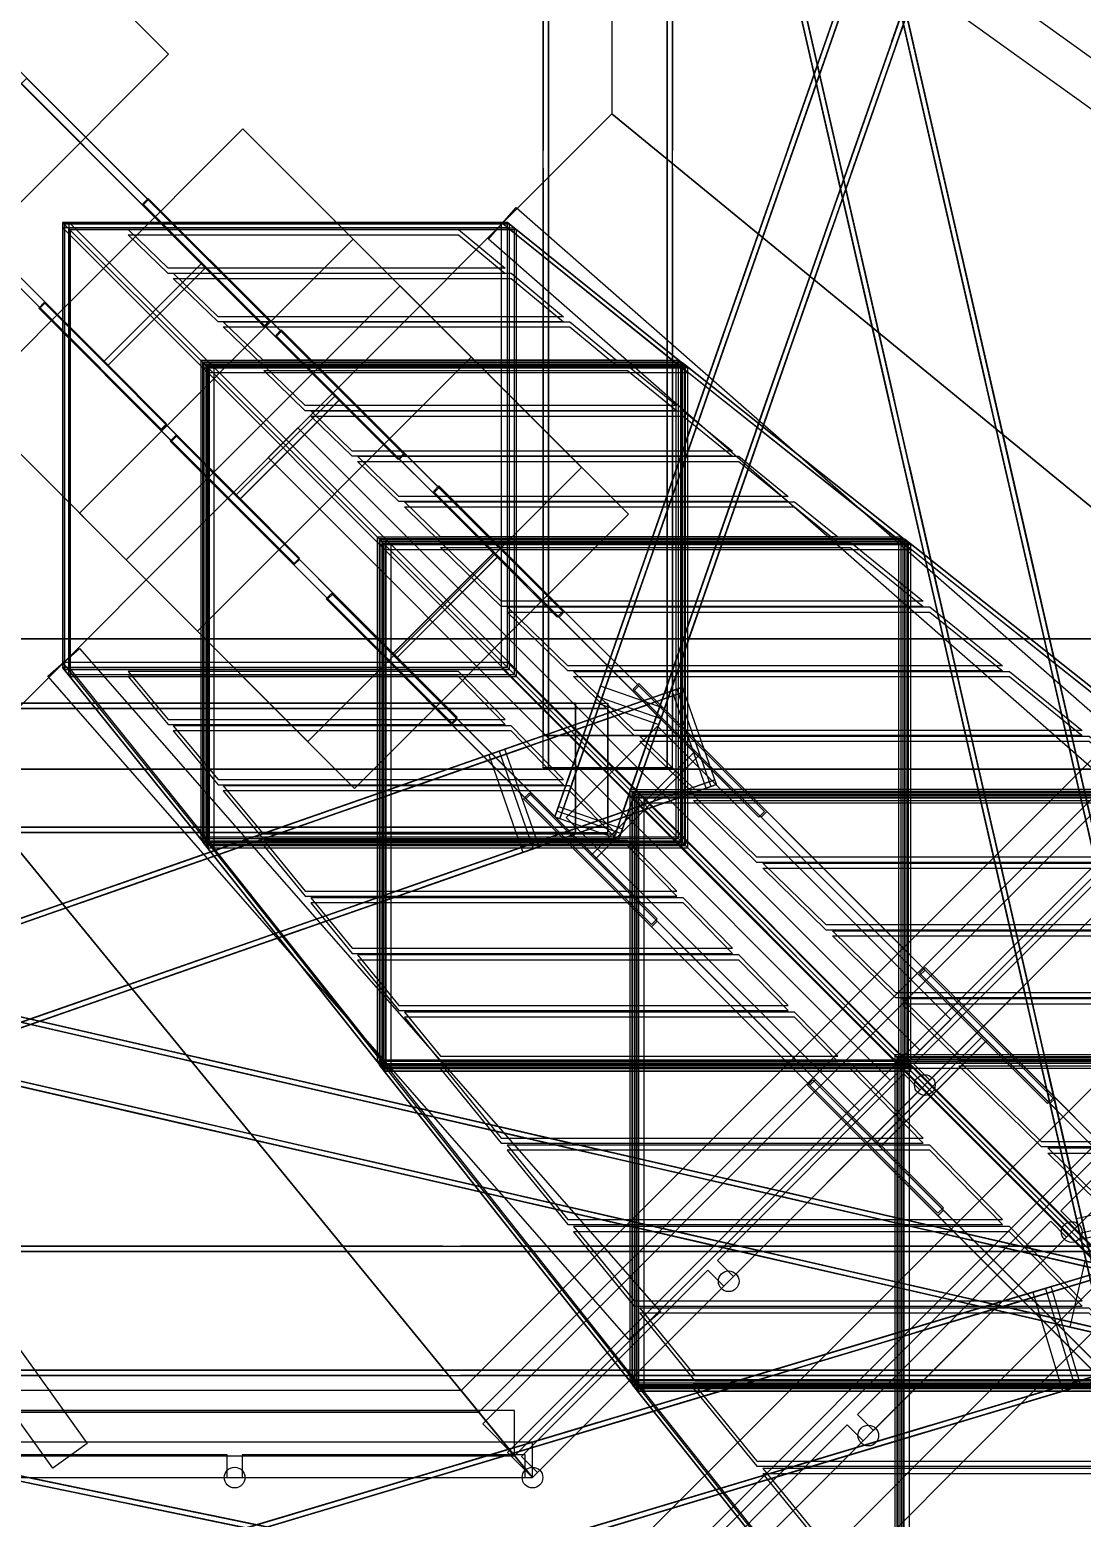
# Model space of a CAD drawing. Header units: millimetres. Extents: x -52000 to 48850, y -48850 to 51750.
# Drawn here: x 9513 to 12772, y -13626 to -9019 of the extents above; entities that cross this region are included whole.
import ezdxf

# ---------------------------------------------------------------- set-up
doc = ezdxf.new("R2010")
doc.units = ezdxf.units.MM
doc.layers.add('D-STR-DECK', color=7, linetype='Continuous', lineweight=25)
doc.layers.add('D-STR-STRC', color=7, linetype='Continuous', lineweight=25)

msp = doc.modelspace()

# ---------------------------------------------------------------- linework, layer by layer
at = {"layer": 'D-STR-DECK'}
for points in [[(-11480, -14000), (11480, -14000), (14000, -11480), (14000, 11480), (11480, 14000), (-11480, 14000), (-14000, 11480), (-14000, -11480)], [(9300, -11307.8), (13790, -11307.8), (13790, 11307.8), (9300, 11307.8)], [(13432.5, -11014.6), (13432.5, 11014.6), (11315.7, 9278.9), (11315.7, -9278.9)], [(9300, -10904), (13297.5, -10904), (13297.5, 10904), (9300, 10904)], [(11353.6, -8066.2), (13470.4, -9585), (13394.6, -9690.6), (11277.8, -8171.8)], [(11014.6, -13432.5), (13432.5, -11014.6), (11315.7, -9278.9), (9278.9, -11315.7)], [(11019, -9569.4), (13072.4, -11368.7), (12986.7, -11466.5), (10933.4, -9667.2)], [(10343.2, -10251.3), (12269.5, -12177.6), (12177.6, -12269.5), (10251.3, -10343.2)], [(11014.6, -13432.5), (13432.5, -11014.6), (13231, -10849.4), (10849.4, -13231)], [(-10904, -13297.5), (10904, -13297.5), (13297.5, -10904), (-13297.5, -10904)], [(11070, -13500), (13500, -11070), (13297.5, -10904), (10904, -13297.5)], [(11070, -13500), (13500, -11070), (13297.5, -10904), (10904, -13297.5)], [(11014.6, -13432.5), (13432.5, -11014.6), (13333.5, -10915.7), (10915.7, -13333.5)], [(9667.2, -10933.4), (11466.5, -12986.7), (11368.7, -13072.4), (9569.4, -11019)], [(11070, -13500), (13500, -11070), (13422.2, -10992.2), (10992.2, -13422.2)], [(11070, -13500), (13500, -11070), (13422.2, -10992.2), (10992.2, -13422.2)], [(11457.1, -11174.3), (12365, -12082.2), (12082.2, -12365), (11174.3, -11457.1)], [(8171.8, -11277.8), (9690.6, -13394.6), (9585, -13470.4), (8066.2, -11353.6)], [(-11307.8, -13790), (11307.8, -13790), (13790, -11307.8), (-13790, -11307.8)], [(-11014.6, -13432.5), (11014.6, -13432.5), (9278.9, -11315.7), (-9278.9, -11315.7)], [(11480, -14000), (14000, -11480), (13790, -11307.8), (11307.8, -13790)], [(11480, -14000), (14000, -11480), (13901, -11381), (11381, -13901)], [(11480, -14000), (14000, -11480), (13922.2, -11402.2), (11402.2, -13922.2)], [(11480, -14000), (14000, -11480), (13922.2, -11402.2), (11402.2, -13922.2)], [(11583.8, -14134.1), (14134.1, -11583.8), (14201.9, -11651.7), (11651.7, -14201.9)], [(12300.2, -12269.8), (12877.3, -11692.7), (12827.8, -11643.2), (12250.7, -12220.3)], [(12755.8, -12724.2), (13354.2, -12125.8), (13304.8, -12076.3), (12706.3, -12674.8)], [(11692.7, -12877.3), (12269.8, -12300.2), (12220.3, -12250.7), (11643.2, -12827.8)], [(12125.8, -13354.2), (12724.2, -12755.8), (12674.8, -12706.3), (12076.3, -13304.8)], [(11085.2, -13484.8), (11662.3, -12907.7), (11612.8, -12858.2), (11035.7, -13435.3)], [(-11014.6, -13432.5), (11014.6, -13432.5), (10849.4, -13231), (-10849.4, -13231)], [(-11070, -13500), (11070, -13500), (10904, -13297.5), (-10904, -13297.5)], [(-11070, -13500), (11070, -13500), (10904, -13297.5), (-10904, -13297.5)], [(-11014.6, -13432.5), (11014.6, -13432.5), (11014.6, -13292.5), (-11014.6, -13292.5)], [(11495.8, -13984.2), (12094.2, -13385.8), (12044.8, -13336.3), (11446.3, -13934.8)], [(-11070, -13500), (11070, -13500), (11070, -13390), (-11070, -13390)], [(-11070, -13500), (11070, -13500), (11070, -13390), (-11070, -13390)], [(9248.1, -13500), (10124.4, -13500), (10124.4, -13430), (9248.1, -13430)], [(10170.6, -13500), (11046.9, -13500), (11046.9, -13430), (10170.6, -13430)]]:
    msp.add_lwpolyline(points, close=True, dxfattribs=at)
for centre in [(12285, -12285), (12740, -12740), (11677.5, -12892.5), (12110, -13370), (10147.5, -13500), (11070, -13500)]:
    msp.add_circle(centre, 32, dxfattribs=at)
at = {"layer": 'D-STR-STRC'}
for points in [[(11103.4, -11303.4), (11103.4, 11303.4)], [(11503.4, -11303.4), (11503.4, 11303.4)], [(13076.9, -12673.4), (11396.4, -5341.2)], [(13080.8, -12690.6), (11400.3, -5358.4)], [(12765, -12744.9), (11084.5, -5412.7)], [(12768.9, -12762.1), (11088.4, -5429.9)], [(13198.9, -13205.8), (11518.4, -5873.6)], [(13202.9, -13222.9), (11522.4, -5890.7)], [(12887, -13277.3), (11206.5, -5945)], [(12890.9, -13294.4), (11210.4, -5962.2)], [(12943.7, -6288.8), (11263.2, -11100.3)], [(12949.9, -6271), (11269.4, -11082.5)], [(13148.1, -6340.3), (11467.6, -11151.8)], [(13141.9, -6358), (11461.4, -11169.5)], [(12825.9, -6625.9), (11145.4, -11437.4)], [(12819.7, -6643.6), (11139.2, -11455.1)], [(13018, -6712.9), (11337.5, -11524.3)], [(13024.2, -6695.1), (11343.7, -11506.6)], [(10064.5, -10064.5), (9614.9, -9614.9)], [(9620.8, -9620.8), (9615.6, -9615.6)], [(10084.5, -10064.5), (9634.9, -9614.9)], [(11531.2, -10064.5), (10973, -9614.9)], [(10998.7, -9620.8), (10992.3, -9615.6)], [(11551.2, -10064.5), (10993, -9614.9)], [(9638.2, -9638.2), (9633, -9633)], [(11020.3, -9638.2), (11013.9, -9633)], [(10047.8, -10047.8), (10042.6, -10042.6)], [(11528.9, -10047.8), (11522.4, -10042.6)], [(10612.2, -10612.2), (10049.6, -10049.6)], [(10055.7, -10055.7), (10050.3, -10050.3)], [(10065.2, -10065.2), (10060, -10060)], [(10632.2, -10612.2), (10069.6, -10049.6)], [(12221.9, -10612.2), (11514.2, -10049.6)], [(11540.3, -10055.7), (11533.5, -10050.3)], [(12241.9, -10612.2), (11534.2, -10049.6)], [(11550.5, -10065.2), (11544, -10060)], [(10594.7, -10594.7), (10589.3, -10589.3)], [(12218.3, -10594.7), (12211.4, -10589.3)], [(11396.2, -11396.2), (10596.4, -10596.4)], [(10602.9, -10602.9), (10597.1, -10597.1)], [(10612.9, -10612.9), (10607.5, -10607.5)], [(11416.2, -11396.2), (10616.4, -10596.4)], [(13212.4, -11396.2), (12203.8, -10596.4)], [(12230.4, -10602.9), (12223, -10597.1)], [(13232.4, -11396.2), (12223.8, -10596.4)], [(12241.2, -10612.9), (12234.3, -10607.5)], [(10064.5, -11551.2), (9614.9, -10993)], [(9620.8, -10998.7), (9615.6, -10992.3)], [(10084.5, -11551.2), (9634.9, -10993)], [(11531.2, -11551.2), (10973, -10993)], [(10998.7, -10998.7), (10992.3, -10992.3)], [(11551.2, -11551.2), (10993, -10993)], [(6723.1, -12733.7), (11534.6, -11053.2)], [(9638.2, -11020.3), (9633, -11013.9)], [(11020.3, -11020.3), (11013.9, -11013.9)], [(11280.6, -11050.2), (11269.4, -11082.5)], [(11502.3, -11064.5), (11534.6, -11053.2)], [(6705.3, -12739.9), (11516.8, -11059.4)], [(-11303.4, -11103.4), (11303.4, -11103.4)], [(11203.4, -11103.4), (11303.4, -11103.4)], [(11478.9, -11119.5), (11467.6, -11151.8)], [(12827.1, -12840.3), (5494.9, -11159.8)], [(12844.2, -12844.2), (5512, -11163.7)], [(13170.5, -12919), (5838.3, -11238.5)], [(11103.4, -11303.4), (11103.4, -11203.4)], [(11503.4, -11303.4), (11503.4, -11203.4)], [(13187.7, -12922.9), (5855.5, -11242.4)], [(6155.3, -12932), (10966.8, -11251.5)], [(6173.1, -12925.8), (10984.5, -11245.3)], [(10934.5, -11262.8), (10966.8, -11251.5)], [(12780.2, -13044.9), (5447.9, -11364.4)], [(12797.3, -13048.9), (5465.1, -11368.4)], [(6810.9, -13042), (11622.3, -11361.5)], [(6828.6, -13035.8), (11640.1, -11355.3)], [(11377.4, -11377.4), (11371.5, -11371.5)], [(12217.9, -12217.9), (11379.4, -11379.4)], [(12237.9, -12217.9), (11399.4, -11379.4)], [(11607.8, -11366.6), (11640.1, -11355.3)], [(11150.5, -11422.8), (11139.2, -11455.1)], [(11386.2, -11386.2), (11380.1, -11380.1)], [(11396.9, -11396.9), (11391.1, -11391.1)], [(13123.6, -13123.7), (5791.4, -11443.2)], [(13140.8, -13127.6), (5808.6, -11447.1)], [(-11303.4, -11503.4), (11303.4, -11503.4)], [(11203.4, -11503.4), (11303.4, -11503.4)], [(11348.8, -11492.1), (11337.5, -11524.3)], [(6260.8, -13234.1), (11072.3, -11553.6)], [(6278.6, -13227.9), (11090.1, -11547.4)], [(10047.8, -11528.9), (10042.6, -11522.4)], [(10612.2, -12241.9), (10049.6, -11534.2)], [(10055.7, -11540.3), (10050.3, -11533.5)], [(10065.2, -11550.5), (10060, -11544)], [(10632.2, -12241.9), (10069.6, -11534.2)], [(11040, -11564.9), (11072.3, -11553.6)], [(12221.9, -12241.9), (11514.2, -11534.2)], [(11528.9, -11528.9), (11522.4, -11522.4)], [(11540.3, -11540.3), (11533.5, -11533.5)], [(12241.9, -12241.9), (11534.2, -11534.2)], [(11550.5, -11550.5), (11544, -11544)], [(12198.2, -12198.2), (12192, -12192)], [(13279.5, -13279.5), (12200.5, -12200.5)], [(12207.5, -12207.5), (12201.2, -12201.2)], [(13299.5, -13279.5), (12220.5, -12200.5)], [(10594.7, -12218.3), (10589.3, -12211.4)], [(11396.2, -13232.4), (10596.4, -12223.8)], [(10602.9, -12230.4), (10597.1, -12223)], [(10612.9, -12241.2), (10607.5, -12234.3)], [(11416.2, -13232.4), (10616.4, -12223.8)], [(13212.4, -13232.4), (12203.8, -12223.8)], [(12218.3, -12218.3), (12211.4, -12211.4)], [(12218.6, -12218.6), (12212.5, -12212.5)], [(12230.4, -12230.4), (12223, -12223)], [(13232.4, -13232.4), (12223.8, -12223.8)], [(12241.2, -12241.2), (12234.3, -12234.3)], [(12765, -12744.9), (12754.4, -12698.8)], [(7553.5, -14443.7), (13199.7, -12752.2)], [(7570.9, -14438.4), (13217.2, -12747)], [(-12983.9, -12783.9), (12983.9, -12783.9)], [(14523.6, -14536.8), (6340.2, -12845.3)], [(14540.1, -14540.2), (6356.7, -12848.7)], [(14853.1, -14604.9), (6669.7, -12913.4)], [(14869.6, -14608.3), (6686.2, -12916.9)], [(7012.6, -14605.7), (12658.8, -12914.3)], [(7030, -14600.5), (12676.3, -12909.1)], [(12619.3, -12926.1), (12658.8, -12914.3)], [(12780.2, -13044.9), (12734, -13034.4)], [(7645.3, -14750.2), (13291.6, -13058.8)], [(7662.8, -14745), (13309, -13053.6)], [(-12983.9, -13183.9), (12983.9, -13183.9)], [(7104.4, -14912.3), (12750.7, -13220.8)], [(7121.9, -14907), (12768.1, -13215.6)], [(11377.4, -13207.1), (11371.5, -13199.7)], [(12217.9, -14266.7), (11379.4, -13213.3)], [(11386.2, -13220.3), (11380.1, -13212.6)], [(12237.9, -14266.7), (11399.4, -13213.3)], [(12711.1, -13232.7), (12750.7, -13220.8)], [(11396.9, -13231.7), (11391.1, -13224.4)]]:
    msp.add_lwpolyline(points, dxfattribs=at)
for points in [[(11119.4, -11303.4), (11119.4, -11303.4), (11119.4, 11303.4), (11119.4, 11303.4)], [(11487.4, -11303.4), (11487.4, -11303.4), (11487.4, 11303.4), (11487.4, 11303.4)], [(13202.9, -13222.9), (13076.9, -12673.4), (11396.4, -5341.2), (11522.4, -5890.7)], [(13187.3, -13226.5), (13061.3, -12677), (11380.8, -5344.8), (11506.8, -5894.3)], [(12890.9, -13294.4), (12765, -12744.9), (11084.5, -5412.7), (11210.4, -5962.2)], [(12906.5, -13290.9), (12780.6, -12741.3), (11100.1, -5409.1), (11226, -5958.6)], [(12949.9, -6271), (12819.7, -6643.6), (11139.2, -11455.1), (11269.4, -11082.5)], [(12965, -6276.3), (12834.8, -6648.9), (11154.3, -11460.4), (11284.5, -11087.8)], [(13133, -6335), (13002.9, -6707.6), (11322.4, -11519.1), (11452.5, -11146.5)], [(13148.1, -6340.3), (13018, -6712.9), (11337.5, -11524.3), (11467.6, -11151.8)], [(11103.4, -9392), (11103.4, -9392), (11103.4, -7563.1), (11103.4, -7563.1)], [(11119.4, -9392), (11119.4, -9392), (11119.4, -7563.1), (11119.4, -7563.1)], [(11487.4, -9392), (11487.4, -9392), (11487.4, -7563.1), (11487.4, -7563.1)], [(11503.4, -9392), (11503.4, -9392), (11503.4, -7563.1), (11503.4, -7563.1)], [(8387.5, -9236), (9094.6, -9943.1), (9943.1, -9094.6), (9236, -8387.5)], [(12403.4, -8424.1), (12312, -8685.8), (12183.2, -9054.4)], [(12412.2, -8398.7), (12283.5, -8767.4), (12192.1, -9029.1)], [(12418.5, -8429.4), (12327.1, -8691.1), (12198.3, -9059.7)], [(12427.3, -8404), (12298.6, -8772.6), (12207.2, -9034.3)], [(12327.4, -9474.7), (12226, -9032.5), (12096.6, -8467.7)], [(12343, -9471.2), (12241.6, -9029), (12112.2, -8464.1)], [(12331.5, -9492.6), (12202, -8927.7), (12100.7, -8485.5)], [(12347.1, -9489), (12217.6, -8924.2), (12116.3, -8482)], [(12031.1, -9542.7), (11929.7, -9100.5), (11800.2, -8535.6)], [(12035.2, -9560.5), (11905.7, -8995.7), (11804.3, -8553.5)], [(12046.7, -9539.1), (11945.3, -9096.9), (11815.8, -8532)], [(12050.8, -9557), (11921.3, -8992.1), (11819.9, -8549.9)], [(12089, -8735.7), (11960.3, -9104.3), (11868.9, -9366)], [(12104.2, -8741), (11975.4, -9109.6), (11884, -9371.3)], [(9879.9, -9545.1), (9863, -9562), (9111.9, -8811), (9128.9, -8794)], [(10254.9, -9920.1), (9879.9, -9545.1), (9128.9, -8794), (9503.9, -9169)], [(12080.2, -8761.1), (11988.8, -9022.8), (11860, -9391.4)], [(12095.3, -8766.3), (12003.9, -9028), (11875.1, -9396.7)], [(9863, -9562), (10044.1, -9743.2), (9293.1, -8992.2), (9111.9, -8811)], [(12263.3, -8825), (12171.9, -9086.7), (12043.2, -9455.4)], [(12272.2, -8799.6), (12143.4, -9168.3), (12052, -9430)], [(12278.4, -8830.3), (12187, -9092), (12058.3, -9460.7)], [(12287.3, -8804.9), (12158.5, -9173.6), (12067.1, -9435.3)], [(10044.1, -9743.2), (9743.2, -10044.1), (8992.2, -9293.1), (9293.1, -8992.2)], [(9755.9, -10056.8), (10056.8, -9755.9), (9305.8, -9004.8), (9004.8, -9305.8)], [(10056.8, -9755.9), (10238, -9937), (9486.9, -9186), (9305.8, -9004.8)], [(12483, -10082.2), (12381.7, -9640), (12252.2, -9075.1)], [(9562, -9863), (9545.1, -9879.9), (8794, -9128.9), (8811, -9111.9)], [(9743.2, -10044.1), (9562, -9863), (8811, -9111.9), (8992.2, -9293.1)], [(12467.4, -10085.8), (12366.1, -9643.6), (12236.6, -9078.7)], [(12471.5, -10103.6), (12342, -9538.8), (12240.7, -9096.6)], [(12487.1, -10100.1), (12357.6, -9535.2), (12256.3, -9093)], [(9545.1, -9879.9), (9920.1, -10254.9), (9169, -9503.9), (8794, -9128.9)], [(11940.1, -9162), (11848.7, -9423.7), (11720, -9792.4)], [(11949, -9136.6), (11820.2, -9505.3), (11728.8, -9767)], [(11955.2, -9167.3), (11863.8, -9429), (11735.1, -9797.7)], [(11964.1, -9141.9), (11835.3, -9510.6), (11743.9, -9772.3)], [(12171.1, -10153.7), (12069.8, -9711.5), (11940.3, -9146.6)], [(12175.2, -10171.6), (12045.7, -9606.7), (11944.4, -9164.5)], [(12186.7, -10150.1), (12085.3, -9707.9), (11955.9, -9143)], [(12190.8, -10168), (12061.3, -9603.1), (11960, -9160.9)], [(10238, -9937), (10254.9, -9920.1), (9503.9, -9169), (9486.9, -9186)], [(12132.2, -9200.6), (12003.4, -9569.3), (11912, -9831)], [(12147.3, -9205.9), (12018.5, -9574.5), (11927.1, -9836.2)], [(12123.3, -9226), (12031.9, -9487.7), (11903.1, -9856.4)], [(12138.4, -9231.3), (12047, -9493), (11918.2, -9861.6)], [(9937, -10238), (9755.9, -10056.8), (9004.8, -9305.8), (9186, -9486.9)], [(9324.9, -10173.4), (10032, -10880.5), (10880.5, -10032), (10173.4, -9324.9)], [(9920.1, -10254.9), (9937, -10238), (9186, -9486.9), (9169, -9503.9)], [(11103.4, -11203.4), (11103.4, -11203.4), (11103.4, -9447), (11103.4, -9447)], [(11119.4, -11203.4), (11119.4, -11203.4), (11119.4, -9447), (11119.4, -9447)], [(11487.4, -11203.4), (11487.4, -11203.4), (11487.4, -9447), (11487.4, -9447)], [(11503.4, -11203.4), (11503.4, -11203.4), (11503.4, -9447), (11503.4, -9447)], [(9540.7, -9880.1), (9919.9, -10259.3), (9936.9, -10242.4), (9753.6, -10059.1), (10059.1, -9753.6), (10242.4, -9936.9), (10259.3, -9919.9), (9880.1, -9540.7), (9863.1, -9557.6), (10046.4, -9740.9), (9740.9, -10046.4), (9557.6, -9863.1)], [(9545.1, -9879.9), (9920.1, -10254.9), (9937, -10238), (9755.9, -10056.8), (10056.8, -9755.9), (10238, -9937), (10254.9, -9920.1), (9879.9, -9545.1), (9863, -9562), (10044.1, -9743.2), (9743.2, -10044.1), (9562, -9863)], [(10291.7, -9952.3), (10274.7, -9969.2), (9863.1, -9557.6), (9880.1, -9540.7)], [(10274.7, -9969.2), (10458, -10152.5), (10046.4, -9740.9), (9863.1, -9557.6)], [(10670.9, -10331.5), (10291.7, -9952.3), (9880.1, -9540.7), (10259.3, -9919.9)], [(11800.1, -9563), (11708.7, -9824.7), (11579.9, -10193.3)], [(11809, -9537.6), (11680.2, -9906.2), (11588.8, -10167.9)], [(11815.2, -9568.3), (11723.8, -9830), (11595, -10198.6)], [(11824.1, -9542.9), (11695.3, -9911.5), (11603.9, -10173.2)], [(9614.9, -9614.9), (9614.9, -10993), (9634.9, -10993), (9634.9, -9614.9)], [(11551.2, -10064.5), (10064.5, -10064.5), (9614.9, -9614.9), (10993, -9614.9)], [(10992.3, -10992.3), (10992.3, -9615.6), (9615.6, -9615.6), (9615.6, -10992.3)], [(10998.7, -10998.7), (10998.7, -9620.8), (9620.8, -9620.8), (9620.8, -10998.7)], [(10993, -10993), (10993, -9614.9), (10973, -9614.9), (10973, -10993)], [(11983.2, -9626.9), (11891.8, -9888.6), (11763.1, -10257.3)], [(11992.1, -9601.6), (11863.4, -9970.2), (11771.9, -10231.9)], [(12007.2, -9606.8), (11878.5, -9975.5), (11787.1, -10237.2)], [(11551.2, -10080.4), (10064.5, -10080.4), (9614.9, -9630.8), (10993, -9630.8)], [(11013.9, -11013.9), (11013.9, -9633), (9633, -9633), (9633, -11013.9)], [(11020.3, -11020.3), (11020.3, -9638.2), (9638.2, -9638.2), (9638.2, -11020.3)], [(9666.6, -10515.1), (10373.7, -11222.2), (11222.2, -10373.7), (10515.1, -9666.6)], [(10984.9, -9757), (9941.4, -9757), (9818.2, -9637.4), (10840.3, -9637.4)], [(10984.9, -9772.9), (9941.4, -9772.9), (9818.2, -9653.4), (10840.3, -9653.4)], [(11998.4, -9632.2), (11906.9, -9893.9), (11778.2, -10262.6)], [(12607.5, -10696.8), (12506.1, -10254.6), (12376.6, -9689.7)], [(12611.6, -10714.7), (12482.1, -10149.8), (12380.7, -9707.6)], [(12623.1, -10693.2), (12521.7, -10251), (12392.2, -9686.1)], [(12627.2, -10711.1), (12497.7, -10146.2), (12396.3, -9704)], [(10458, -10152.5), (10152.5, -10458), (9740.9, -10046.4), (10046.4, -9740.9)], [(10165.2, -10470.7), (10470.7, -10165.2), (10059.1, -9753.6), (9753.6, -10059.1)], [(10470.7, -10165.2), (10654, -10348.5), (10242.4, -9936.9), (10059.1, -9753.6)], [(12311.1, -10764.7), (12209.8, -10322.5), (12080.3, -9757.6)], [(12326.7, -10761.1), (12225.4, -10318.9), (12095.9, -9754)], [(9811.2, -10659.7), (10518.3, -11366.8), (11366.8, -10518.3), (10659.7, -9811.2)], [(11166.2, -9906.8), (10096, -9906.8), (9957.5, -9772.5), (11003.7, -9772.5)], [(11166.2, -9922.8), (10096, -9922.8), (9957.5, -9788.5), (11003.7, -9788.5)], [(12315.2, -10782.6), (12185.8, -10217.7), (12084.4, -9775.5)], [(12330.8, -10779), (12201.4, -10214.1), (12100, -9771.9)], [(9969.2, -10274.7), (9952.3, -10291.7), (9540.7, -9880.1), (9557.6, -9863.1)], [(9952.3, -10291.7), (10331.5, -10670.9), (9919.9, -10259.3), (9540.7, -9880.1)], [(10152.5, -10458), (9969.2, -10274.7), (9557.6, -9863.1), (9740.9, -10046.4)], [(9948, -10291.9), (10331.3, -10675.2), (10348.2, -10658.2), (10162.9, -10472.9), (10472.9, -10162.9), (10658.2, -10348.2), (10675.2, -10331.3), (10291.9, -9948), (10274.9, -9965), (10460.3, -10150.3), (10150.3, -10460.3), (9965, -10274.9)], [(11329.7, -10041.9), (10235.4, -10041.9), (10112.1, -9922.4), (11185.1, -9922.4)], [(11329.7, -10057.9), (10235.4, -10057.9), (10112.1, -9938.3), (11185.1, -9938.3)], [(10654, -10348.5), (10670.9, -10331.5), (10259.3, -9919.9), (10242.4, -9936.9)], [(10780.3, -10436.4), (10763.4, -10453.4), (10274.9, -9965), (10291.9, -9948)], [(11163.6, -10819.7), (10780.3, -10436.4), (10291.9, -9948), (10675.2, -10331.3)], [(11668.9, -9938.5), (11540.2, -10307.2), (11448.8, -10568.9)], [(11684, -9943.8), (11555.3, -10312.5), (11463.9, -10574.2)], [(9952.3, -10291.7), (10331.5, -10670.9), (10348.5, -10654), (10165.2, -10470.7), (10470.7, -10165.2), (10654, -10348.5), (10670.9, -10331.5), (10291.7, -9952.3), (10274.7, -9969.2), (10458, -10152.5), (10152.5, -10458), (9969.2, -10274.7)], [(10763.4, -10453.4), (10948.7, -10638.7), (10460.3, -10150.3), (10274.9, -9965)], [(11660.1, -9963.9), (11568.7, -10225.6), (11439.9, -10594.3)], [(11675.2, -9969.2), (11583.8, -10230.9), (11455, -10599.6)], [(11522.4, -11522.4), (11522.4, -10042.6), (10042.6, -10042.6), (10042.6, -11522.4)], [(11843.2, -10027.9), (11751.8, -10289.6), (11623, -10658.3)], [(11852.1, -10002.5), (11723.3, -10371.2), (11631.9, -10632.9)], [(11858.3, -10033.2), (11766.9, -10294.9), (11638.1, -10663.5)], [(11867.2, -10007.8), (11738.4, -10376.4), (11647, -10638.1)], [(10348.5, -10654), (10165.2, -10470.7), (9753.6, -10059.1), (9936.9, -10242.4)], [(11528.9, -11528.9), (11528.9, -10047.8), (10047.8, -10047.8), (10047.8, -11528.9)], [(10049.6, -10049.6), (10049.6, -11534.2), (10069.6, -11534.2), (10069.6, -10049.6)], [(12241.9, -10612.2), (10612.2, -10612.2), (10049.6, -10049.6), (11534.2, -10049.6)], [(12241.9, -10628.1), (10612.2, -10628.1), (10049.6, -10065.5), (11534.2, -10065.5)], [(11533.5, -11533.5), (11533.5, -10050.3), (10050.3, -10050.3), (10050.3, -11533.5)], [(11540.3, -11540.3), (11540.3, -10055.7), (10055.7, -10055.7), (10055.7, -11540.3)], [(11544, -11544), (11544, -10060), (10060, -10060), (10060, -11544)], [(10064.5, -10064.5), (10064.5, -11551.2), (10084.5, -11551.2), (10084.5, -10064.5)], [(11550.5, -11550.5), (11550.5, -10065.2), (10065.2, -10065.2), (10065.2, -11550.5)], [(11516.7, -10182.1), (10366.2, -10182.1), (10238, -10057.7), (11364.2, -10057.7)], [(11516.7, -10198), (10366.2, -10198), (10238, -10073.6), (11364.2, -10073.6)], [(11534.2, -11534.2), (11534.2, -10049.6), (11514.2, -10049.6), (11514.2, -11534.2)], [(11551.2, -11551.2), (11551.2, -10064.5), (11531.2, -10064.5), (11531.2, -11551.2)], [(10948.7, -10638.7), (10638.7, -10948.7), (10150.3, -10460.3), (10460.3, -10150.3)], [(10651.3, -10961.3), (10961.3, -10651.3), (10472.9, -10162.9), (10162.9, -10472.9)], [(10961.3, -10651.3), (11146.6, -10836.6), (10658.2, -10348.2), (10472.9, -10162.9)], [(11689.3, -10322.7), (10511.3, -10322.7), (10383, -10198.4), (11536.7, -10198.4)], [(11689.3, -10338.7), (10511.3, -10338.7), (10383, -10214.3), (11536.7, -10214.3)], [(10331.5, -10670.9), (10348.5, -10654), (9936.9, -10242.4), (9919.9, -10259.3)], [(10453.4, -10763.4), (10436.4, -10780.3), (9948, -10291.9), (9965, -10274.9)], [(10436.4, -10780.3), (10819.7, -11163.6), (10331.3, -10675.2), (9948, -10291.9)], [(10638.7, -10948.7), (10453.4, -10763.4), (9965, -10274.9), (10150.3, -10460.3)], [(12747.5, -11307.8), (12646.2, -10865.6), (12516.7, -10300.7)], [(12751.6, -11325.7), (12622.1, -10760.8), (12520.8, -10318.6)], [(12763.1, -11304.2), (12661.7, -10862), (12532.3, -10297.1)], [(12767.2, -11322.1), (12637.7, -10757.2), (12536.4, -10315)], [(11861.8, -10463.4), (10656.3, -10463.4), (10528.1, -10339), (11709.2, -10339)], [(11861.8, -10479.3), (10656.3, -10479.3), (10528.1, -10355), (11709.2, -10355)], [(11146.6, -10836.6), (11163.6, -10819.7), (10675.2, -10331.3), (10658.2, -10348.2)], [(11520, -10364.9), (11428.6, -10626.6), (11299.8, -10995.2)], [(11528.9, -10339.5), (11400.1, -10708.2), (11308.7, -10969.9)], [(11544, -10344.8), (11415.2, -10713.4), (11323.8, -10975.1)], [(12466.8, -11372.1), (12365.4, -10929.9), (12236, -10365.1)], [(11535.1, -10370.2), (11443.7, -10631.9), (11315, -11000.5)], [(11712, -10403.5), (11583.3, -10772.1), (11491.9, -11033.8)], [(11727.1, -10408.7), (11598.4, -10777.4), (11507, -11039.1)], [(12451.2, -11375.7), (12349.8, -10933.5), (12220.4, -10368.6)], [(12455.3, -11393.6), (12325.8, -10828.7), (12224.5, -10386.5)], [(12470.9, -11390), (12341.4, -10825.1), (12240.1, -10382.9)], [(10430.9, -10780.2), (10819.8, -11169.1), (10836.7, -11152.2), (10648.6, -10964), (10964, -10648.6), (11152.2, -10836.7), (11169.1, -10819.8), (10780.2, -10430.9), (10763.3, -10447.8), (10951.4, -10636), (10636, -10951.4), (10447.8, -10763.3)], [(10436.4, -10780.3), (10819.7, -11163.6), (10836.6, -11146.6), (10651.3, -10961.3), (10961.3, -10651.3), (11146.6, -10836.6), (11163.6, -10819.7), (10780.3, -10436.4), (10763.4, -10453.4), (10948.7, -10638.7), (10638.7, -10948.7), (10453.4, -10763.4)], [(11399, -11049.7), (11382.1, -11066.6), (10763.3, -10447.8), (10780.2, -10430.9)], [(11382.1, -11066.6), (11570.2, -11254.8), (10951.4, -10636), (10763.3, -10447.8)], [(11788, -11438.6), (11399, -11049.7), (10780.2, -10430.9), (11169.1, -10819.8)], [(11703.2, -10428.9), (11611.8, -10690.6), (11483, -11059.2)], [(11718.3, -10434.1), (11626.9, -10695.8), (11498.1, -11064.5)], [(10836.6, -11146.6), (10651.3, -10961.3), (10162.9, -10472.9), (10348.2, -10658.2)], [(12015.3, -10588.5), (10785.4, -10588.5), (10673.1, -10479.7), (11881.8, -10479.7)], [(12015.3, -10604.5), (10785.4, -10604.5), (10673.1, -10495.6), (11881.8, -10495.6)], [(12211.4, -12211.4), (12211.4, -10589.3), (10589.3, -10589.3), (10589.3, -12211.4)], [(12218.3, -12218.3), (12218.3, -10594.7), (10594.7, -10594.7), (10594.7, -12218.3)], [(10596.4, -10596.4), (10596.4, -12223.8), (10616.4, -12223.8), (10616.4, -10596.4)], [(13232.4, -11396.2), (11396.2, -11396.2), (10596.4, -10596.4), (12223.8, -10596.4)], [(13232.4, -11412.1), (11396.2, -11412.1), (10596.4, -10612.3), (12223.8, -10612.3)], [(12223, -12223), (12223, -10597.1), (10597.1, -10597.1), (10597.1, -12223)], [(12230.4, -12230.4), (12230.4, -10602.9), (10602.9, -10602.9), (10602.9, -12230.4)], [(12234.3, -12234.3), (12234.3, -10607.5), (10607.5, -10607.5), (10607.5, -12234.3)], [(10612.2, -10612.2), (10612.2, -12241.9), (10632.2, -12241.9), (10632.2, -10612.2)], [(12241.2, -12241.2), (12241.2, -10612.9), (10612.9, -10612.9), (10612.9, -12241.2)], [(11570.2, -11254.8), (11254.8, -11570.2), (10636, -10951.4), (10951.4, -10636)], [(12279.4, -10787.6), (10973.1, -10787.6), (10785.4, -10605.1), (12054.5, -10605.1)], [(12279.4, -10803.5), (10973.1, -10803.5), (10785.4, -10621.1), (12054.5, -10621.1)], [(12223.8, -12223.8), (12223.8, -10596.4), (12203.8, -10596.4), (12203.8, -12223.8)], [(12241.9, -12241.9), (12241.9, -10612.2), (12221.9, -10612.2), (12221.9, -12241.9)], [(10819.7, -11163.6), (10836.6, -11146.6), (10348.2, -10658.2), (10331.3, -10675.2)], [(11267.4, -11582.8), (11582.8, -11267.4), (10964, -10648.6), (10648.6, -10964)], [(11582.8, -11267.4), (11771, -11455.6), (11152.2, -10836.7), (10964, -10648.6)], [(11066.6, -11382.1), (11049.7, -11399), (10430.9, -10780.2), (10447.8, -10763.3)], [(11049.7, -11399), (11438.6, -11788), (10819.8, -11169.1), (10430.9, -10780.2)], [(11254.8, -11570.2), (11066.6, -11382.1), (10447.8, -10763.3), (10636, -10951.4)], [(11380, -10765.8), (11288.6, -11027.5), (11168, -11372.8)], [(11388.8, -10740.5), (11268.3, -11085.7), (11176.9, -11347.4)], [(11395.1, -10771.1), (11303.7, -11032.8), (11183.1, -11378.1)], [(11403.9, -10745.7), (11283.4, -11091), (11192, -11352.7)], [(12525.8, -10987.6), (11178.9, -10987.6), (10991.1, -10805.1), (12300.9, -10805.1)], [(12525.8, -11003.5), (11178.9, -11003.5), (10991.1, -10821), (12300.9, -10821)], [(11771, -11455.6), (11788, -11438.6), (11169.1, -10819.8), (11152.2, -10836.7)], [(11572, -10804.4), (11451.4, -11149.7), (11360, -11411.4)], [(11587.1, -10809.7), (11466.5, -11154.9), (11375.1, -11416.6)], [(11563.1, -10829.8), (11471.7, -11091.5), (11351.1, -11436.8)], [(11578.2, -10835.1), (11486.8, -11096.8), (11366.2, -11442)], [(12887.5, -11918.8), (12786.2, -11476.6), (12656.7, -10911.7)], [(12903.1, -11915.2), (12801.8, -11473), (12672.3, -10908.2)], [(11455.6, -11771), (11267.4, -11582.8), (10648.6, -10964), (10836.7, -11152.2)], [(12891.6, -11936.7), (12762.2, -11371.8), (12660.8, -10929.6)], [(12907.2, -11933.1), (12777.8, -11368.2), (12676.4, -10926)], [(10064.5, -11535.3), (11551.2, -11535.3), (10993, -10977.1), (9614.9, -10977.1)], [(10064.5, -11551.2), (11551.2, -11551.2), (10993, -10993), (9614.9, -10993)], [(9941.5, -11153.5), (10984.9, -11153.5), (10840.3, -11005.1), (9818.2, -11005.1)], [(12772.2, -11187.5), (11384.6, -11187.5), (11196.8, -11005), (12547.3, -11005)], [(12591.2, -11986.7), (12489.9, -11544.5), (12360.4, -10979.6)], [(12595.3, -12004.6), (12465.9, -11439.7), (12364.5, -10997.5)], [(12606.8, -11983.2), (12505.5, -11541), (12376, -10976.1)], [(12610.9, -12001), (12481.5, -11436.1), (12380.1, -10994)], [(6155.3, -12932), (6723.1, -12733.7), (11534.6, -11053.2), (10966.8, -11251.5)], [(9941.5, -11169.4), (10984.9, -11169.4), (10840.3, -11021), (9818.2, -11021)], [(10966.8, -11251.5), (11072.3, -11553.6), (11640.1, -11355.3), (11534.6, -11053.2)], [(11042.3, -11398.9), (11438.7, -11795.3), (11455.7, -11778.3), (11263.8, -11586.4), (11586.4, -11263.8), (11778.3, -11455.7), (11795.3, -11438.7), (11398.9, -11042.3), (11382, -11059.3), (11573.9, -11251.2), (11251.2, -11573.9), (11059.3, -11382)], [(11049.7, -11399), (11438.6, -11788), (11455.6, -11771), (11267.4, -11582.8), (11582.8, -11267.4), (11771, -11455.6), (11788, -11438.6), (11399, -11049.7), (11382.1, -11066.6), (11570.2, -11254.8), (11254.8, -11570.2), (11066.6, -11382.1)], [(11478.9, -11119.5), (11280.6, -11050.2), (11150.5, -11422.8), (11348.8, -11492.1)], [(12772.2, -11203.4), (11384.6, -11203.4), (11196.8, -11020.9), (12547.3, -11020.9)], [(12285.6, -11929), (12268.7, -11946), (11382, -11059.3), (11398.9, -11042.3)], [(12682, -12325.4), (12285.6, -11929), (11398.9, -11042.3), (11795.3, -11438.7)], [(11516.8, -11059.4), (11622.3, -11361.5), (11640.1, -11355.3), (11534.6, -11053.2)], [(6160.6, -12947.1), (6728.4, -12748.8), (11539.8, -11068.3), (10972.1, -11266.6)], [(10624.7, -11371), (10970, -11250.4), (11426.9, -11090.8)], [(10650.1, -11362.1), (11107, -11202.6), (11452.2, -11082)], [(10655.4, -11377.2), (11112.3, -11217.7), (11457.5, -11097.1)], [(10934.5, -11262.8), (11040, -11564.9), (11607.8, -11366.6), (11502.3, -11064.5)], [(11467.6, -11151.8), (11269.4, -11082.5), (11139.2, -11455.1), (11337.5, -11524.3)], [(11467.6, -11151.8), (11269.4, -11082.5), (11263.2, -11100.3), (11461.4, -11169.5)], [(12268.7, -11946), (12460.5, -12137.9), (11573.9, -11251.2), (11382, -11059.3)], [(-11303.4, -11119.4), (-11303.4, -11119.4), (11303.4, -11119.4), (11303.4, -11119.4)], [(9447, -11103.4), (9447, -11103.4), (11203.4, -11103.4), (11203.4, -11103.4)], [(9447, -11119.4), (9447, -11119.4), (11203.4, -11119.4), (11203.4, -11119.4)], [(10630, -11386.1), (10975.3, -11265.5), (11432.1, -11105.9)], [(11203.4, -11103.4), (11203.4, -11503.4), (11203.4, -11503.4), (11203.4, -11103.4)], [(11303.4, -11103.4), (11303.4, -11503.4), (11303.4, -11503.4), (11303.4, -11103.4)], [(13184.1, -12938.5), (12823.5, -12855.8), (5491.3, -11175.4), (5851.9, -11258)], [(13187.7, -12922.9), (12827.1, -12840.3), (5494.9, -11159.8), (5855.5, -11242.4)], [(10096.1, -11339.6), (11166.3, -11339.6), (11003.7, -11172.8), (9957.5, -11172.8)], [(10096.1, -11355.5), (11166.3, -11355.5), (11003.7, -11188.7), (9957.5, -11188.7)], [(11438.6, -11788), (11455.6, -11771), (10836.7, -11152.2), (10819.8, -11169.1)], [(10223.8, -11511), (10592.4, -11382.3), (11049.3, -11222.7)], [(10229.1, -11526.1), (10597.7, -11397.4), (11054.6, -11237.8)], [(10249.2, -11502.2), (10706, -11342.6), (11074.7, -11213.8)], [(10254.4, -11517.3), (10711.3, -11357.7), (11080, -11228.9)], [(11103.4, -11203.4), (11503.4, -11203.4), (11503.4, -11203.4), (11103.4, -11203.4)], [(12998, -11370.8), (11573.2, -11370.8), (11402.5, -11205), (12793.7, -11205)], [(12998, -11386.7), (11573.2, -11386.7), (11402.5, -11220.9), (12793.7, -11220.9)], [(10966.8, -11251.5), (11072.3, -11553.6), (11090.1, -11547.4), (10984.5, -11245.3)], [(12460.5, -12137.9), (12137.9, -12460.5), (11251.2, -11573.9), (11573.9, -11251.2)], [(12150.5, -12473.1), (12473.1, -12150.5), (11586.4, -11263.8), (11263.8, -11586.4)], [(12473.1, -12150.5), (12665, -12342.3), (11778.3, -11455.7), (11586.4, -11263.8)], [(11103.4, -11303.4), (11503.4, -11303.4), (11503.4, -11303.4), (11103.4, -11303.4)], [(13140.8, -13127.6), (12780.2, -13044.9), (5447.9, -11364.4), (5808.6, -11447.1)], [(13144.4, -13112), (12783.7, -13029.3), (5451.5, -11348.9), (5812.1, -11431.5)], [(6255.6, -13219), (6823.3, -13020.7), (11634.8, -11340.2), (11067, -11538.5)], [(6260.8, -13234.1), (6828.6, -13035.8), (11640.1, -11355.3), (11072.3, -11553.6)], [(9822.8, -11651.1), (10191.5, -11522.3), (10648.4, -11362.7)], [(9828.1, -11666.2), (10196.8, -11537.4), (10653.6, -11377.9)], [(9848.2, -11642.2), (10305.1, -11482.6), (10673.7, -11353.9)], [(9853.5, -11657.3), (10310.4, -11497.7), (10679, -11369)], [(10235.4, -11507.2), (11329.7, -11507.2), (11185, -11358.8), (10112.1, -11358.8)], [(10235.4, -11523.1), (11329.7, -11523.1), (11185, -11374.7), (10112.1, -11374.7)], [(10725, -11658), (11070.2, -11537.4), (11527.1, -11377.8)], [(10750.4, -11649.1), (11207.2, -11489.6), (11552.5, -11369)], [(13199.7, -13199.7), (13199.7, -11371.5), (11371.5, -11371.5), (11371.5, -13199.7)], [(13207.1, -13207.1), (13207.1, -11377.4), (11377.4, -11377.4), (11377.4, -13207.1)], [(11379.4, -11379.4), (11379.4, -13213.3), (11399.4, -13213.3), (11399.4, -11379.4)], [(14266.7, -12217.9), (12217.9, -12217.9), (11379.4, -11379.4), (13213.3, -11379.4)], [(10730.3, -11673.1), (11075.5, -11552.5), (11532.4, -11392.9)], [(10755.6, -11664.2), (11212.5, -11504.7), (11557.8, -11384.1)], [(11946, -12268.7), (11929, -12285.6), (11042.3, -11398.9), (11059.3, -11382)], [(11929, -12285.6), (12325.4, -12682), (11438.7, -11795.3), (11042.3, -11398.9)], [(12137.9, -12460.5), (11946, -12268.7), (11059.3, -11382), (11251.2, -11573.9)], [(14266.7, -12233.8), (12217.9, -12233.8), (11379.4, -11395.3), (13213.3, -11395.3)], [(13212.6, -13212.6), (13212.6, -11380.1), (11380.1, -11380.1), (11380.1, -13212.6)], [(13220.3, -13220.3), (13220.3, -11386.2), (11386.2, -11386.2), (11386.2, -13220.3)], [(13224.4, -13224.4), (13224.4, -11391.1), (11391.1, -11391.1), (11391.1, -13224.4)], [(11396.2, -11396.2), (11396.2, -13232.4), (11416.2, -13232.4), (11416.2, -11396.2)], [(13231.7, -13231.7), (13231.7, -11396.9), (11396.9, -11396.9), (11396.9, -13231.7)], [(13280.1, -11579.9), (11764.9, -11579.9), (11568.8, -11388.5), (13044.6, -11388.5)], [(13280.1, -11595.8), (11764.9, -11595.8), (11568.8, -11404.5), (13044.6, -11404.5)], [(11343.7, -11506.6), (11145.4, -11437.4), (11139.2, -11455.1), (11337.5, -11524.3)], [(12665, -12342.3), (12682, -12325.4), (11795.3, -11438.7), (11778.3, -11455.7)], [(-11303.4, -11487.4), (-11303.4, -11487.4), (11303.4, -11487.4), (11303.4, -11487.4)], [(9421.9, -11791.1), (9790.5, -11662.4), (10247.4, -11502.8)], [(9447, -11487.4), (9447, -11487.4), (11203.4, -11487.4), (11203.4, -11487.4)], [(9447, -11503.4), (9447, -11503.4), (11203.4, -11503.4), (11203.4, -11503.4)], [(9447.3, -11782.3), (9904.1, -11622.7), (10272.8, -11493.9)], [(9452.5, -11797.4), (9909.4, -11637.8), (10278.1, -11509)], [(10324, -11798), (10692.7, -11669.3), (11149.5, -11509.7)], [(10349.4, -11789.2), (10806.3, -11629.6), (11174.9, -11500.8)], [(10354.7, -11804.3), (10811.6, -11644.7), (11180.2, -11515.9)], [(9427.1, -11806.2), (9795.8, -11677.5), (10252.7, -11517.9)], [(10612.2, -12226), (12241.9, -12226), (11534.2, -11518.3), (10049.6, -11518.3)], [(10612.2, -12241.9), (12241.9, -12241.9), (11534.2, -11534.2), (10049.6, -11534.2)], [(10366.2, -11685), (11516.8, -11685), (11364.2, -11528.5), (10237.9, -11528.5)], [(10366.2, -11700.9), (11516.8, -11700.9), (11364.2, -11544.4), (10237.9, -11544.4)], [(10329.3, -11813.1), (10698, -11684.4), (11154.8, -11524.8)], [(12342.3, -12665), (12150.5, -12473.1), (11263.8, -11586.4), (11455.7, -11778.3)], [(13538.2, -11789.5), (11979.8, -11789.5), (11783.7, -11598.2), (13302.6, -11598.2)], [(12731.3, -12597.7), (12629.9, -12155.5), (12500.5, -11590.7)], [(12735.4, -12615.6), (12605.9, -12050.7), (12504.5, -11608.5)], [(12746.9, -12594.2), (12645.5, -12152), (12516, -11587.1)], [(12751, -12612), (12621.5, -12047.2), (12520.1, -11605)], [(9020.9, -11931.2), (9389.6, -11802.4), (9846.4, -11642.8)], [(9046.3, -11922.3), (9503.2, -11762.7), (9871.8, -11634)], [(9051.6, -11937.4), (9508.4, -11777.8), (9877.1, -11649.1)], [(9923.1, -11938.1), (10291.7, -11809.3), (10748.6, -11649.7)], [(9948.5, -11929.2), (10405.3, -11769.6), (10774, -11640.9)], [(13538.2, -11805.4), (11979.8, -11805.4), (11783.7, -11614.1), (13302.6, -11614.1)], [(9026.2, -11946.3), (9394.9, -11817.5), (9851.7, -11657.9)], [(9928.3, -11953.2), (10297, -11824.4), (10753.9, -11664.9)], [(9953.7, -11944.3), (10410.6, -11784.7), (10779.3, -11656)], [(10511.3, -11861.9), (11689.3, -11861.9), (11536.7, -11705.5), (10383, -11705.5)], [(10511.3, -11877.8), (11689.3, -11877.8), (11536.7, -11721.3), (10383, -11721.3)], [(9522.1, -12078.1), (9890.8, -11949.4), (10347.6, -11789.8)], [(9547.5, -12069.3), (10004.4, -11909.7), (10373, -11780.9)], [(12325.4, -12682), (12342.3, -12665), (11455.7, -11778.3), (11438.7, -11795.3)], [(9527.4, -12093.2), (9896, -11964.5), (10352.9, -11804.9)], [(9552.8, -12084.4), (10009.6, -11924.8), (10378.3, -11796)], [(13796.3, -11999.2), (12194.7, -11999.2), (11998.6, -11807.8), (13560.7, -11807.8)], [(13796.3, -12015.1), (12194.7, -12015.1), (11998.6, -11823.7), (13560.7, -11823.7)], [(10656.4, -12038.8), (11861.8, -12038.8), (11709.2, -11882.4), (10528.1, -11882.4)], [(9121.2, -12218.2), (9489.8, -12089.4), (9946.7, -11929.8)], [(9146.5, -12209.3), (9603.4, -12049.7), (9972.1, -11921)], [(10656.4, -12054.7), (11861.8, -12054.7), (11709.2, -11898.3), (10528.1, -11898.3)], [(11921.6, -12285.5), (12325.5, -12689.4), (12342.5, -12672.4), (12146.8, -12476.7), (12476.7, -12146.8), (12672.4, -12342.5), (12689.4, -12325.5), (12285.5, -11921.6), (12268.5, -11938.6), (12464.2, -12134.3), (12134.3, -12464.2), (11938.6, -12268.5)], [(11929, -12285.6), (12325.4, -12682), (12342.3, -12665), (12150.5, -12473.1), (12473.1, -12150.5), (12665, -12342.3), (12682, -12325.4), (12285.6, -11929), (12268.7, -11946), (12460.5, -12137.9), (12137.9, -12460.5), (11946, -12268.7)], [(13213.1, -12849.2), (13196.1, -12866.2), (12268.5, -11938.6), (12285.5, -11921.6)], [(13617, -13253.1), (13213.1, -12849.2), (12285.5, -11921.6), (12689.4, -12325.5)], [(9126.4, -12233.3), (9495.1, -12104.5), (9952, -11944.9)], [(9151.8, -12224.4), (9608.7, -12064.8), (9977.3, -11936.1)], [(13196.1, -12866.2), (13391.8, -13061.9), (12464.2, -12134.3), (12268.5, -11938.6)], [(10046.9, -12203.1), (9793.6, -12145), (9228.8, -12015.5)], [(10064.8, -12207.2), (9499.9, -12077.7), (9246.6, -12019.6)], [(14032.8, -12191.3), (12391.8, -12191.3), (12213.5, -12017.4), (13818.8, -12017.4)], [(8720.2, -12358.2), (9088.9, -12229.4), (9545.7, -12069.9)], [(8745.6, -12349.3), (9202.5, -12189.8), (9571.1, -12061)], [(10043.4, -12218.7), (9790.1, -12160.6), (9225.2, -12031.1)], [(10061.2, -12222.8), (9496.4, -12093.3), (9243.1, -12035.2)], [(10785.4, -12196.2), (12015.3, -12196.2), (11881.7, -12059.3), (10673.1, -12059.3)], [(14032.8, -12207.3), (12391.8, -12207.3), (12213.5, -12033.3), (13818.8, -12033.3)], [(8725.5, -12373.3), (9094.1, -12244.5), (9551, -12085)], [(8750.9, -12364.4), (9207.7, -12204.9), (9576.4, -12076.1)], [(10785.4, -12212.1), (12015.3, -12212.1), (11881.7, -12075.2), (10673.1, -12075.2)], [(10658, -12343.1), (10404.7, -12285.1), (9839.8, -12155.6)], [(10675.8, -12347.2), (10110.9, -12217.7), (9857.7, -12159.7)], [(13391.8, -13061.9), (13061.9, -13391.8), (12134.3, -12464.2), (12464.2, -12134.3)], [(13074.4, -13404.3), (13404.3, -13074.4), (12476.7, -12146.8), (12146.8, -12476.7)], [(13404.3, -13074.4), (13600, -13270.1), (12672.4, -12342.5), (12476.7, -12146.8)], [(10003.6, -12392.2), (9750.3, -12334.1), (9185.4, -12204.6)], [(10021.5, -12396.3), (9456.6, -12266.8), (9203.3, -12208.7)], [(10654.4, -12358.7), (10401.1, -12300.6), (9836.2, -12171.2)], [(10672.3, -12362.8), (10107.4, -12233.3), (9854.1, -12175.3)], [(11396.2, -13216.5), (13232.4, -13216.5), (12223.8, -12207.9), (10596.4, -12207.9)], [(14232.6, -14232.6), (14232.6, -12192), (12192, -12192), (12192, -14232.6)], [(14240.2, -14240.2), (14240.2, -12198.2), (12198.2, -12198.2), (12198.2, -14240.2)], [(12200.5, -12200.5), (12200.5, -14247.1), (12220.5, -14247.1), (12220.5, -12200.5)], [(15581.7, -13279.5), (13279.5, -13279.5), (12200.5, -12200.5), (14247.1, -12200.5)], [(14246.4, -14246.4), (14246.4, -12201.2), (12201.2, -12201.2), (12201.2, -14246.4)], [(14254.1, -14254.1), (14254.1, -12207.5), (12207.5, -12207.5), (12207.5, -14254.1)], [(12863.6, -13175.3), (12762.3, -12733.1), (12640.5, -12201.7)], [(12879.2, -13171.7), (12777.9, -12729.5), (12656.1, -12198.1)], [(10000, -12407.8), (9746.7, -12349.7), (9181.8, -12220.2)], [(10017.9, -12411.9), (9453, -12282.4), (9199.7, -12224.3)], [(11396.2, -13232.4), (13232.4, -13232.4), (12223.8, -12223.8), (10596.4, -12223.8)], [(10973.2, -12449.1), (12279.4, -12449.1), (12054.5, -12218.9), (10785.4, -12218.9)], [(10973.2, -12464.9), (12279.4, -12464.9), (12054.5, -12234.7), (10785.4, -12234.7)], [(15581.7, -13295.4), (13279.5, -13295.4), (12200.5, -12216.4), (14247.1, -12216.4)], [(14258.3, -14258.3), (14258.3, -12212.5), (12212.5, -12212.5), (12212.5, -14258.3)], [(12217.9, -12217.9), (12217.9, -14266.7), (12237.9, -14266.7), (12237.9, -12217.9)], [(14266, -14266), (14266, -12218.6), (12218.6, -12218.6), (12218.6, -14266)], [(14383.6, -12460.8), (12646.2, -12460.8), (12390.1, -12209.9), (14078.5, -12209.9)], [(14383.6, -12476.7), (12646.2, -12476.7), (12390.1, -12225.8), (14078.5, -12225.8)], [(12867.7, -13193.2), (12745.9, -12661.8), (12644.6, -12219.6)], [(12883.3, -13189.6), (12761.5, -12658.2), (12660.2, -12216)], [(11269, -12483.1), (11015.7, -12425.1), (10450.8, -12295.6)], [(11286.8, -12487.2), (10722, -12357.8), (10468.7, -12299.7)], [(12866.2, -13196.1), (12849.2, -13213.1), (11921.6, -12285.5), (11938.6, -12268.5)], [(12849.2, -13213.1), (13253.1, -13617), (12325.5, -12689.4), (11921.6, -12285.5)], [(13061.9, -13391.8), (12866.2, -13196.1), (11938.6, -12268.5), (12134.3, -12464.2)], [(10614.6, -12532.2), (10361.3, -12474.1), (9796.4, -12344.7)], [(11265.4, -12498.7), (11012.1, -12440.7), (10447.2, -12311.2)], [(11283.3, -12502.8), (10718.4, -12373.4), (10465.1, -12315.3)], [(13600, -13270.1), (13617, -13253.1), (12689.4, -12325.5), (12672.4, -12342.5)], [(10611, -12547.8), (10357.7, -12489.7), (9792.9, -12360.3)], [(10628.9, -12551.9), (10064, -12422.4), (9810.7, -12364.4)], [(10632.5, -12536.3), (10067.6, -12406.8), (9814.3, -12348.8)], [(11880, -12623.2), (11626.7, -12565.1), (11061.8, -12435.7)], [(11225.6, -12672.2), (10972.3, -12614.2), (10407.5, -12484.7)], [(11178.9, -12701.2), (12525.8, -12701.2), (12300.9, -12471), (10991.1, -12471)], [(11876.4, -12638.8), (11623.1, -12580.7), (11058.2, -12451.3)], [(11894.3, -12642.9), (11329.4, -12513.4), (11076.1, -12455.4)], [(11897.9, -12627.3), (11333, -12497.8), (11079.7, -12439.8)], [(13270.1, -13600), (13074.4, -13404.3), (12146.8, -12476.7), (12342.5, -12672.4)], [(14711.7, -12730.5), (12921.6, -12730.5), (12665.5, -12479.7), (14406.6, -12479.7)], [(11222.1, -12687.8), (10968.8, -12629.8), (10403.9, -12500.3)], [(11239.9, -12691.9), (10675.1, -12562.5), (10421.8, -12504.4)], [(11243.5, -12676.3), (10678.6, -12546.9), (10425.3, -12488.8)], [(11178.9, -12717.1), (12525.8, -12717.1), (12300.9, -12486.9), (10991.1, -12486.9)], [(14711.7, -12746.4), (12921.6, -12746.4), (12665.5, -12495.6), (14406.6, -12495.6)], [(12491, -12763.2), (12237.7, -12705.2), (11672.8, -12575.7)], [(12487.4, -12778.8), (12234.1, -12720.8), (11669.3, -12591.3)], [(12505.3, -12782.9), (11940.4, -12653.5), (11687.1, -12595.4)], [(12508.9, -12767.3), (11944, -12637.9), (11690.7, -12579.8)], [(11833.1, -12827.9), (11579.8, -12769.8), (11014.9, -12640.4)], [(11836.6, -12812.3), (11583.4, -12754.2), (11018.5, -12624.8)], [(11851, -12832), (11286.1, -12702.5), (11032.8, -12644.5)], [(11854.5, -12816.4), (11289.6, -12686.9), (11036.3, -12628.9)], [(12880.4, -13248.3), (13192.3, -13176.8), (13066.3, -12627.3), (12754.4, -12698.8)], [(13253.1, -13617), (13270.1, -13600), (12342.5, -12672.4), (12325.5, -12689.4)], [(12768.9, -12762.1), (13080.8, -12690.6), (13076.9, -12673.4), (12765, -12744.9)], [(12890.9, -13294.4), (13202.9, -13222.9), (13076.9, -12673.4), (12765, -12744.9)], [(7012.6, -14605.7), (7570.9, -14438.4), (13217.2, -12747), (12658.8, -12914.3)], [(11384.6, -12953.4), (12772.2, -12953.4), (12547.3, -12723.2), (11196.8, -12723.2)], [(11384.6, -12969.3), (12772.2, -12969.3), (12547.3, -12739.1), (11196.8, -12739.1)], [(13065, -12911.2), (12811.7, -12853.1), (12280.3, -12731.3)], [(13068.6, -12895.6), (12815.3, -12837.5), (12283.8, -12715.7)], [(13082.9, -12915.3), (12551.4, -12793.5), (12298.1, -12735.4)], [(13086.5, -12899.7), (12555, -12777.9), (12301.7, -12719.8)], [(12619.3, -12926.1), (12711.1, -13232.7), (13269.5, -13065.4), (13177.6, -12758.9)], [(12658.8, -12914.3), (12750.7, -13220.8), (13309, -13053.6), (13217.2, -12747)], [(-12983.9, -12799.9), (-12983.9, -12799.9), (12983.9, -12799.9), (12983.9, -12799.9)], [(7017.2, -14621), (7575.5, -14453.8), (13221.8, -12762.3), (12663.4, -12929.6)], [(8683.4, -12783.9), (8683.4, -12783.9), (10792.4, -12783.9), (10792.4, -12783.9)], [(8683.4, -12799.9), (8683.4, -12799.9), (10792.4, -12799.9), (10792.4, -12799.9)], [(10847.4, -12783.9), (10847.4, -12783.9), (12883.9, -12783.9), (12883.9, -12783.9)], [(10847.4, -12799.9), (10847.4, -12799.9), (12883.9, -12799.9), (12883.9, -12799.9)], [(12444.1, -12967.9), (12190.8, -12909.9), (11625.9, -12780.4)], [(12447.7, -12952.3), (12194.4, -12894.3), (11629.5, -12764.8)], [(12462, -12972), (11897.1, -12842.6), (11643.8, -12784.5)], [(12465.5, -12956.4), (11900.7, -12827), (11647.4, -12768.9)], [(12251.9, -13036.2), (12654.2, -12915.7), (13103.5, -12781.1)], [(12256.5, -13051.5), (12658.8, -12931), (13108.1, -12796.4)], [(12273.3, -13029.8), (12722.7, -12895.2), (13124.9, -12774.7)], [(12277.9, -13045.1), (12727.2, -12910.5), (13129.5, -12790)], [(14869.6, -14608.3), (14523.6, -14536.8), (6340.2, -12845.3), (6686.2, -12916.9)], [(13094.6, -13117), (13141.6, -12912.3), (12780.9, -12829.7), (12734, -13034.4)], [(14866.4, -14623.9), (14520.4, -14552.4), (6337, -12861), (6683, -12932.5)], [(11781.4, -13177.1), (12212.3, -13048), (12661.6, -12913.4)], [(11786, -13192.5), (12216.9, -13063.4), (12666.2, -12928.8)], [(11802.8, -13170.7), (12252.1, -13036.1), (12683.1, -12907)], [(11807.4, -13186), (12256.7, -13051.4), (12687.7, -12922.3)], [(13021.7, -13100.3), (12768.4, -13042.2), (12236.9, -12920.4)], [(13025.2, -13084.7), (12771.9, -13026.6), (12240.5, -12904.8)], [(13039.5, -13104.4), (12508.1, -12982.6), (12254.8, -12924.5)], [(13043.1, -13088.8), (12511.7, -12967), (12258.4, -12908.9)], [(12658.8, -12914.3), (12750.7, -13220.8), (12768.1, -13215.6), (12676.3, -12909.1)], [(11573.2, -13184.5), (12998, -13184.5), (12793.6, -12975.3), (11402.5, -12975.3)], [(11573.2, -13200.4), (12998, -13200.4), (12793.6, -12991.2), (11402.5, -12991.2)], [(7099.8, -14896.9), (7658.2, -14729.7), (13304.4, -13038.2), (12746.1, -13205.5)], [(7104.4, -14912.3), (7662.8, -14745), (13309, -13053.6), (12750.7, -13220.8)], [(11310.8, -13318.1), (11741.8, -13189), (12191.1, -13054.4)], [(11315.4, -13333.4), (11746.4, -13204.3), (12195.7, -13069.7)], [(11332.3, -13311.7), (11781.6, -13177.1), (12212.6, -13048)], [(11336.9, -13327), (11786.2, -13192.4), (12217.2, -13063.3)], [(12339.1, -13327.4), (12741.4, -13206.9), (13190.7, -13072.3)], [(12360.6, -13321), (12809.9, -13186.4), (13212.2, -13065.9)], [(12365.2, -13336.3), (12814.5, -13201.7), (13216.8, -13081.2)], [(12343.7, -13342.7), (12746, -13222.2), (13195.3, -13087.6)], [(-12983.9, -13167.9), (-12983.9, -13167.9), (12983.9, -13167.9), (12983.9, -13167.9)], [(8683.4, -13167.9), (8683.4, -13167.9), (10792.4, -13167.9), (10792.4, -13167.9)], [(10847.4, -13167.9), (10847.4, -13167.9), (12883.9, -13167.9), (12883.9, -13167.9)], [(8683.4, -13183.9), (8683.4, -13183.9), (10792.4, -13183.9), (10792.4, -13183.9)], [(10840.3, -13459.1), (11271.3, -13329.9), (11720.6, -13195.4)], [(10844.9, -13474.4), (11275.9, -13345.3), (11725.2, -13210.7)], [(10847.4, -13183.9), (10847.4, -13183.9), (12883.9, -13183.9), (12883.9, -13183.9)], [(10861.8, -13452.6), (11311.1, -13318), (11742.1, -13188.9)], [(10866.4, -13467.9), (11315.7, -13333.4), (11746.6, -13204.2)], [(12217.9, -14250.8), (14266.7, -14250.8), (13213.3, -13197.5), (11379.4, -13197.5)], [(12217.9, -14266.7), (14266.7, -14266.7), (13213.3, -13213.3), (11379.4, -13213.3)], [(11765, -13449.3), (13280.2, -13449.3), (13044.5, -13208.9), (11568.7, -13208.9)], [(11868.6, -13468.4), (12299.6, -13339.3), (12748.9, -13204.7)], [(11873.2, -13483.7), (12304.2, -13354.6), (12753.5, -13220)], [(11890.1, -13461.9), (12339.4, -13327.3), (12770.3, -13198.2)], [(11894.6, -13477.3), (12344, -13342.7), (12774.9, -13213.6)], [(11765, -13465.2), (13280.2, -13465.2), (13044.5, -13224.8), (11568.7, -13224.8)], [(10369.8, -13600), (10800.8, -13470.9), (11250.1, -13336.3)], [(10374.4, -13615.3), (10805.4, -13486.2), (11254.7, -13351.6)], [(10391.3, -13593.6), (10840.6, -13459), (11271.5, -13329.9)], [(10395.8, -13608.9), (10845.2, -13474.3), (11276.1, -13345.2)], [(11398.1, -13609.3), (11829, -13480.2), (12278.4, -13345.6)], [(11419.5, -13602.9), (11868.9, -13468.3), (12299.8, -13339.2)], [(11424.1, -13618.2), (11873.4, -13483.6), (12304.4, -13354.5)], [(11402.7, -13624.6), (11833.6, -13495.5), (12282.9, -13360.9)], [(10008.1, -13619.8), (9765.1, -13569.6), (9136.1, -13439.6)], [(10011.4, -13604.1), (9768.4, -13553.9), (9139.4, -13423.9)], [(10021.4, -13622.5), (9392.4, -13492.5), (9149.4, -13442.3)], [(10024.6, -13606.9), (9395.6, -13476.9), (9152.6, -13426.6)], [(9899.3, -13741), (10330.2, -13611.9), (10779.6, -13477.3)], [(9903.9, -13756.3), (10334.8, -13627.2), (10784.1, -13492.6)], [(9920.7, -13734.5), (10370.1, -13599.9), (10801, -13470.8)], [(9925.3, -13749.9), (10374.6, -13615.3), (10805.6, -13486.2)], [(10927.6, -13750.3), (11358.5, -13621.2), (11807.8, -13486.6)], [(10949, -13743.8), (11398.3, -13609.2), (11829.3, -13480.1)], [(10953.6, -13759.2), (11402.9, -13624.6), (11833.9, -13495.5)], [(11979.9, -13712.7), (13538.2, -13712.7), (13302.6, -13472.2), (11783.6, -13472.2)], [(11979.9, -13728.5), (13538.2, -13728.5), (13302.6, -13488.1), (11783.6, -13488.1)], [(10932.1, -13765.6), (11363.1, -13636.5), (11812.4, -13501.9)], [(10690.1, -13760.8), (10447.1, -13710.5), (9818.1, -13580.5)], [(10693.3, -13745.1), (10450.3, -13694.9), (9821.3, -13564.8)], [(10703.3, -13763.5), (10074.3, -13633.5), (9831.3, -13583.3)], [(10706.6, -13747.8), (10077.6, -13617.8), (9834.5, -13567.6)], [(9428.8, -13881.9), (9859.7, -13752.8), (10309, -13618.2)], [(9450.2, -13875.5), (9899.5, -13740.9), (10330.5, -13611.8)], [(10478.5, -13884.8), (10927.8, -13750.2), (11358.8, -13621.1)]]:
    msp.add_lwpolyline(points, close=True, dxfattribs=at)

doc.saveas('drawing.dxf')
